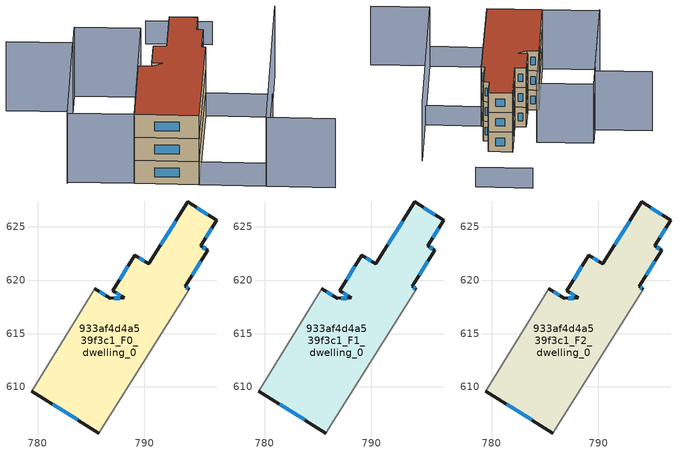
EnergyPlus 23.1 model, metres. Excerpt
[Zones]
933af4d4a539f3c1_F0_dwelling_0
 floor ground (EU_floor_Construction): 796.79,625.61 795.29,623.22 795.94,622.81 793.82,619.42 794.22,619.17 785.71,605.68 779.44,609.62 785.36,619.19 786.79,618.3 788.11,618.34 787.03,619.01 789.12,622.34 790.42,621.52 794.06,627.33 z0
 wall outside (EU_wall_Construction): 794.22,619.17 793.82,619.42 795.94,622.81 795.29,623.22 796.79,625.61 794.06,627.33 790.42,621.52 789.12,622.34 787.03,619.01 788.11,618.34 786.79,618.3 785.36,619.19 / 779.44,609.62 785.71,605.68 z0:3
 wall adiabatic (EU_wall_Construction): 785.71,605.68 794.22,619.17 / 785.36,619.19 779.44,609.62 z0:3
 window (EU_Window_Construction): 792.92,625.52 791.55,623.33 / 795.94,626.15 794.91,626.79 / 795.76,623.97 796.32,624.87 / 795.74,622.94 795.49,623.09 / 794.48,620.48 795.28,621.76 / 794.09,619.25 793.94,619.34 / 781.4,608.39 783.76,606.91 / 786.34,618.58 785.81,618.91 / 787.7,618.33 787.2,618.31 / 787.37,618.8 787.77,618.55 / 788.47,621.3 787.68,620.05 / 790.01,621.78 789.52,622.08 z0.93:2.07
933af4d4a539f3c1_F1_dwelling_0
 floor to 933af4d4a539f3c1_F0_dwelling_0 (EU_floor_Construction): 796.79,625.61 795.29,623.22 795.94,622.81 793.82,619.42 794.22,619.17 785.71,605.68 779.44,609.62 785.36,619.19 786.79,618.3 788.11,618.34 787.03,619.01 789.12,622.34 790.42,621.52 794.06,627.33 z3
 wall outside (EU_wall_Construction): 794.22,619.17 793.82,619.42 795.94,622.81 795.29,623.22 796.79,625.61 794.06,627.33 790.42,621.52 789.12,622.34 787.03,619.01 788.11,618.34 786.79,618.3 785.36,619.19 / 779.44,609.62 785.71,605.68 z3:6
 wall adiabatic (EU_wall_Construction): 785.71,605.68 794.22,619.17 / 785.36,619.19 779.44,609.62 z3:6
 window (EU_Window_Construction): 792.92,625.52 791.55,623.33 / 795.94,626.15 794.91,626.79 / 795.76,623.97 796.32,624.87 / 795.74,622.94 795.49,623.09 / 794.48,620.48 795.28,621.76 / 794.09,619.25 793.94,619.34 / 781.4,608.39 783.76,606.91 / 786.34,618.58 785.81,618.91 / 787.7,618.33 787.2,618.31 / 787.37,618.8 787.77,618.55 / 788.47,621.3 787.68,620.05 / 790.01,621.78 789.52,622.08 z3.93:5.07
933af4d4a539f3c1_F2_dwelling_0
 floor to 933af4d4a539f3c1_F1_dwelling_0 (EU_floor_Construction): 796.79,625.61 795.29,623.22 795.94,622.81 793.82,619.42 794.22,619.17 785.71,605.68 779.44,609.62 785.36,619.19 786.79,618.3 788.11,618.34 787.03,619.01 789.12,622.34 790.42,621.52 794.06,627.33 z6
 wall outside (EU_wall_Construction): 794.22,619.17 793.82,619.42 795.94,622.81 795.29,623.22 796.79,625.61 794.06,627.33 790.42,621.52 789.12,622.34 787.03,619.01 788.11,618.34 786.79,618.3 785.36,619.19 / 779.44,609.62 785.71,605.68 z6:9
 wall adiabatic (EU_wall_Construction): 785.71,605.68 794.22,619.17 / 785.36,619.19 779.44,609.62 z6:9
 window (EU_Window_Construction): 792.92,625.52 791.55,623.33 / 795.94,626.15 794.91,626.79 / 795.76,623.97 796.32,624.87 / 795.74,622.94 795.49,623.09 / 794.48,620.48 795.28,621.76 / 794.09,619.25 793.94,619.34 / 781.4,608.39 783.76,606.91 / 786.34,618.58 785.81,618.91 / 787.7,618.33 787.2,618.31 / 787.37,618.8 787.77,618.55 / 788.47,621.3 787.68,620.05 / 790.01,621.78 789.52,622.08 z6.93:8.07
 roof outside (EU_roof_Construction): 785.71,605.68 794.22,619.17 793.82,619.42 795.94,622.81 795.29,623.22 796.79,625.61 794.06,627.33 790.42,621.52 789.12,622.34 787.03,619.01 788.11,618.34 786.79,618.3 785.36,619.19 779.44,609.62 z9
shading: 798.81,597.47 792.15,601.59 / 792.15,601.59 805.69,623.5 / 775.05,631.48 781.53,627.47 / 781.53,627.47 772.82,613.4 / 772.96,613.62 783.44,630.57 / 783.44,630.57 789.92,626.56 / 789.92,626.56 779.44,609.62 / 779.44,609.62 772.96,613.62 z0:9; 803,633.15 796.52,637.15 / 800.66,615.12 792.17,601.62 / 792.17,601.62 785.71,605.68 / 785.71,605.68 794.2,619.18 / 794.2,619.18 800.66,615.12 z0:3
[Building]
EU S2 Campaign: North Axis=0; Terrain=City; Solar Distribution=FullExterior
[Site:Location]
Montreal-Trudeau.Intl.AP: Latitude=45.4667; Longitude=-73.75; Time Zone=-5; Elevation=36
[SizingPeriod:WeatherFileDays]
AnnualSizingPeriod: Begin Month=1; Begin Day of Month=1; End Month=12; End Day of Month=31; Day of Week for Start Day=Monday; Use Weather File Daylight Saving Period=No; Use Weather File Rain and Snow Indicators=No
[MATERIAL]
EU_InternalMass_Material: Roughness=MediumRough; Thickness=0.1; Conductivity=1; Density=1800; Specific Heat=900; Thermal Absorptance=0.9; Solar Absorptance=0.7; Visible Absorptance=0.7
[MATERIAL:NOMASS] Roughness=MediumRough; Thermal Absorptance=0.9; Solar Absorptance=0.7; Visible Absorptance=0.7
Name | Thermal Resistance
EU_wall_NoMass; EU_floor_NoMass | 1.36485
EU_roof_NoMass | 2.55992
[WINDOWMATERIAL:SIMPLEGLAZINGSYSTEM]
EU_Window_SimpleGlazing: UFactor=3.92339; Solar Heat Gain Coefficient=0.8; Visible Transmittance=0.8
[CONSTRUCTION]
EU_wall_Construction: EU_wall_NoMass
EU_roof_Construction: EU_roof_NoMass
EU_floor_Construction: EU_floor_NoMass
EU_Window_Construction: EU_Window_SimpleGlazing
EU_InternalMass_Construction: EU_InternalMass_Material
[ZONE] Type=1; Multiplier=1; Ceiling Height=autocalculate; Floor Area=autocalculate; Part of Total Floor Area=Yes
Name | Volume
933af4d4a539f3c1_F0_dwelling_0 | 409.496
933af4d4a539f3c1_F1_dwelling_0; 933af4d4a539f3c1_F2_dwelling_0 | 409.499
[INTERNALMASS] Construction=EU_InternalMass_Construction; Surface Area=136.499
Name | Zone or ZoneList
933af4d4a539f3c1_F0_dwelling_0_EU_InternalMass | 933af4d4a539f3c1_F0_dwelling_0
933af4d4a539f3c1_F1_dwelling_0_EU_InternalMass | 933af4d4a539f3c1_F1_dwelling_0
933af4d4a539f3c1_F2_dwelling_0_EU_InternalMass | 933af4d4a539f3c1_F2_dwelling_0
[OTHEREQUIPMENT] Fuel Type=Electricity; Design Level Calculation Method=Watts/Area; Power per Zone Floor Area=1; Fraction Latent=0; Fraction Radiant=0; Fraction Lost=0; Carbon Dioxide Generation Rate=0; EndUse Subcategory=EU_Step8_InternalGains
Name | Zone or ZoneList or Space or SpaceList | Schedule
EU_Step8_InternalGain_933af4d4a539f3c1_F0_dwelling_0_f000 | 933af4d4a539f3c1_F0_dwelling_0 | EU_Step8_GainSchedule_933af4d4a539f3c1_F0_dwelling_0_f000
EU_Step8_InternalGain_933af4d4a539f3c1_F1_dwelling_0_f000 | 933af4d4a539f3c1_F1_dwelling_0 | EU_Step8_GainSchedule_933af4d4a539f3c1_F1_dwelling_0_f000
EU_Step8_InternalGain_933af4d4a539f3c1_F2_dwelling_0_f000 | 933af4d4a539f3c1_F2_dwelling_0 | EU_Step8_GainSchedule_933af4d4a539f3c1_F2_dwelling_0_f000
[ZONEVENTILATION:DESIGNFLOWRATE] Schedule=EU_AlwaysOn; Design Flow Rate Calculation Method=AirChanges/Hour; Air Changes per Hour=0.860309; Ventilation Type=Natural; Fan Pressure Rise=0; Fan Total Efficiency=1; Constant Term Coefficient=1; Temperature Term Coefficient=0; Velocity Term Coefficient=0; Velocity Squared Term Coefficient=0; Minimum Indoor Temperature=-100; Maximum Indoor Temperature=100; Delta Temperature=-100; Minimum Outdoor Temperature=-100; Maximum Outdoor Temperature=100; Maximum Wind Speed=40
Name | Zone or ZoneList or Space or SpaceList
EU_ConstantAir_933af4d4a539f3c1_F0_dwelling_0 | 933af4d4a539f3c1_F0_dwelling_0
EU_ConstantAir_933af4d4a539f3c1_F1_dwelling_0 | 933af4d4a539f3c1_F1_dwelling_0
EU_ConstantAir_933af4d4a539f3c1_F2_dwelling_0 | 933af4d4a539f3c1_F2_dwelling_0
[HVACTEMPLATE:THERMOSTAT] Constant Heating Setpoint=20; Constant Cooling Setpoint=50
EU_HeatOnly_933af4d4a539f3c1_F0_dwelling_0; EU_HeatOnly_933af4d4a539f3c1_F1_dwelling_0; EU_HeatOnly_933af4d4a539f3c1_F2_dwelling_0
[HVACTEMPLATE:ZONE:IDEALLOADSAIRSYSTEM] System Availability Schedule=EU_AlwaysOn; Maximum Heating Supply Air Temperature=50; Minimum Cooling Supply Air Temperature=13; Maximum Heating Supply Air Humidity Ratio=0.0156; Minimum Cooling Supply Air Humidity Ratio=0.0077; Heating Limit=NoLimit; Cooling Limit=NoLimit; Heating Availability Schedule=EU_AlwaysOn; Cooling Availability Schedule=EU_CoolingOff; Dehumidification Control Type=ConstantSensibleHeatRatio; Cooling Sensible Heat Ratio=0.7; Dehumidification Setpoint=60; Humidification Control Type=None; Humidification Setpoint=30; Outdoor Air Method=None; Outdoor Air Flow Rate per Person=0.00944; Outdoor Air Flow Rate per Zone Floor Area=0; Outdoor Air Flow Rate per Zone=0; Demand Controlled Ventilation Type=None; Outdoor Air Economizer Type=NoEconomizer; Heat Recovery Type=None; Sensible Heat Recovery Effectiveness=0.7; Latent Heat Recovery Effectiveness=0.65
Name | Template Thermostat
933af4d4a539f3c1_F0_dwelling_0 | EU_HeatOnly_933af4d4a539f3c1_F0_dwelling_0
933af4d4a539f3c1_F1_dwelling_0 | EU_HeatOnly_933af4d4a539f3c1_F1_dwelling_0
933af4d4a539f3c1_F2_dwelling_0 | EU_HeatOnly_933af4d4a539f3c1_F2_dwelling_0
[SIZING:ZONE] Zone Cooling Design Supply Air Temperature Input Method=SupplyAirTemperature; Zone Cooling Design Supply Air Temperature=13; Zone Heating Design Supply Air Temperature Input Method=SupplyAirTemperature; Zone Heating Design Supply Air Temperature=50; Zone Cooling Design Supply Air Humidity Ratio=0.008; Zone Heating Design Supply Air Humidity Ratio=0.008; Cooling Design Air Flow Method=DesignDay; Cooling Design Air Flow Rate=0; Cooling Minimum Air Flow per Zone Floor Area=0.000762; Cooling Minimum Air Flow=0; Cooling Minimum Air Flow Fraction=0.2; Heating Design Air Flow Method=DesignDay; Heating Design Air Flow Rate=0; Heating Maximum Air Flow per Zone Floor Area=0.002032; Heating Maximum Air Flow=0.141576; Heating Maximum Air Flow Fraction=0.3; Account for Dedicated Outdoor Air System=No; Dedicated Outdoor Air System Control Strategy=NeutralSupplyAir; Dedicated Outdoor Air Low Setpoint Temperature for Design=autosize; Dedicated Outdoor Air High Setpoint Temperature for Design=autosize; Zone Load Sizing Method=Sensible Load Only No Latent Load; Zone Latent Cooling Design Supply Air Humidity Ratio Input Method=HumidityRatioDifference; Zone Cooling Design Supply Air Humidity Ratio Difference=0.005; Zone Latent Heating Design Supply Air Humidity Ratio Input Method=HumidityRatioDifference; Zone Humidification Design Supply Air Humidity Ratio Difference=0.005
933af4d4a539f3c1_F0_dwelling_0; 933af4d4a539f3c1_F1_dwelling_0; 933af4d4a539f3c1_F2_dwelling_0
[SCHEDULE:CONSTANT]
Name | Hourly Value
EU_AlwaysOn | 1
EU_CoolingOff | 0
[SCHEDULE:FILE] Column Number=1; Rows to Skip at Top=0; Number of Hours of Data=8760; Column Separator=Comma; Interpolate to Timestep=No; Minutes per Item=60; Adjust Schedule for Daylight Savings=Yes
Name | File
EU_Step8_GainSchedule_933af4d4a539f3c1_F0_dwelling_0_f000 | ../../schedules/933af4d4a539f3c1/933af4d4a539f3c1_F0_dwelling_0_f000_gain.csv
EU_Step8_GainSchedule_933af4d4a539f3c1_F1_dwelling_0_f000 | ../../schedules/933af4d4a539f3c1/933af4d4a539f3c1_F1_dwelling_0_f000_gain.csv
EU_Step8_GainSchedule_933af4d4a539f3c1_F2_dwelling_0_f000 | ../../schedules/933af4d4a539f3c1/933af4d4a539f3c1_F2_dwelling_0_f000_gain.csv
